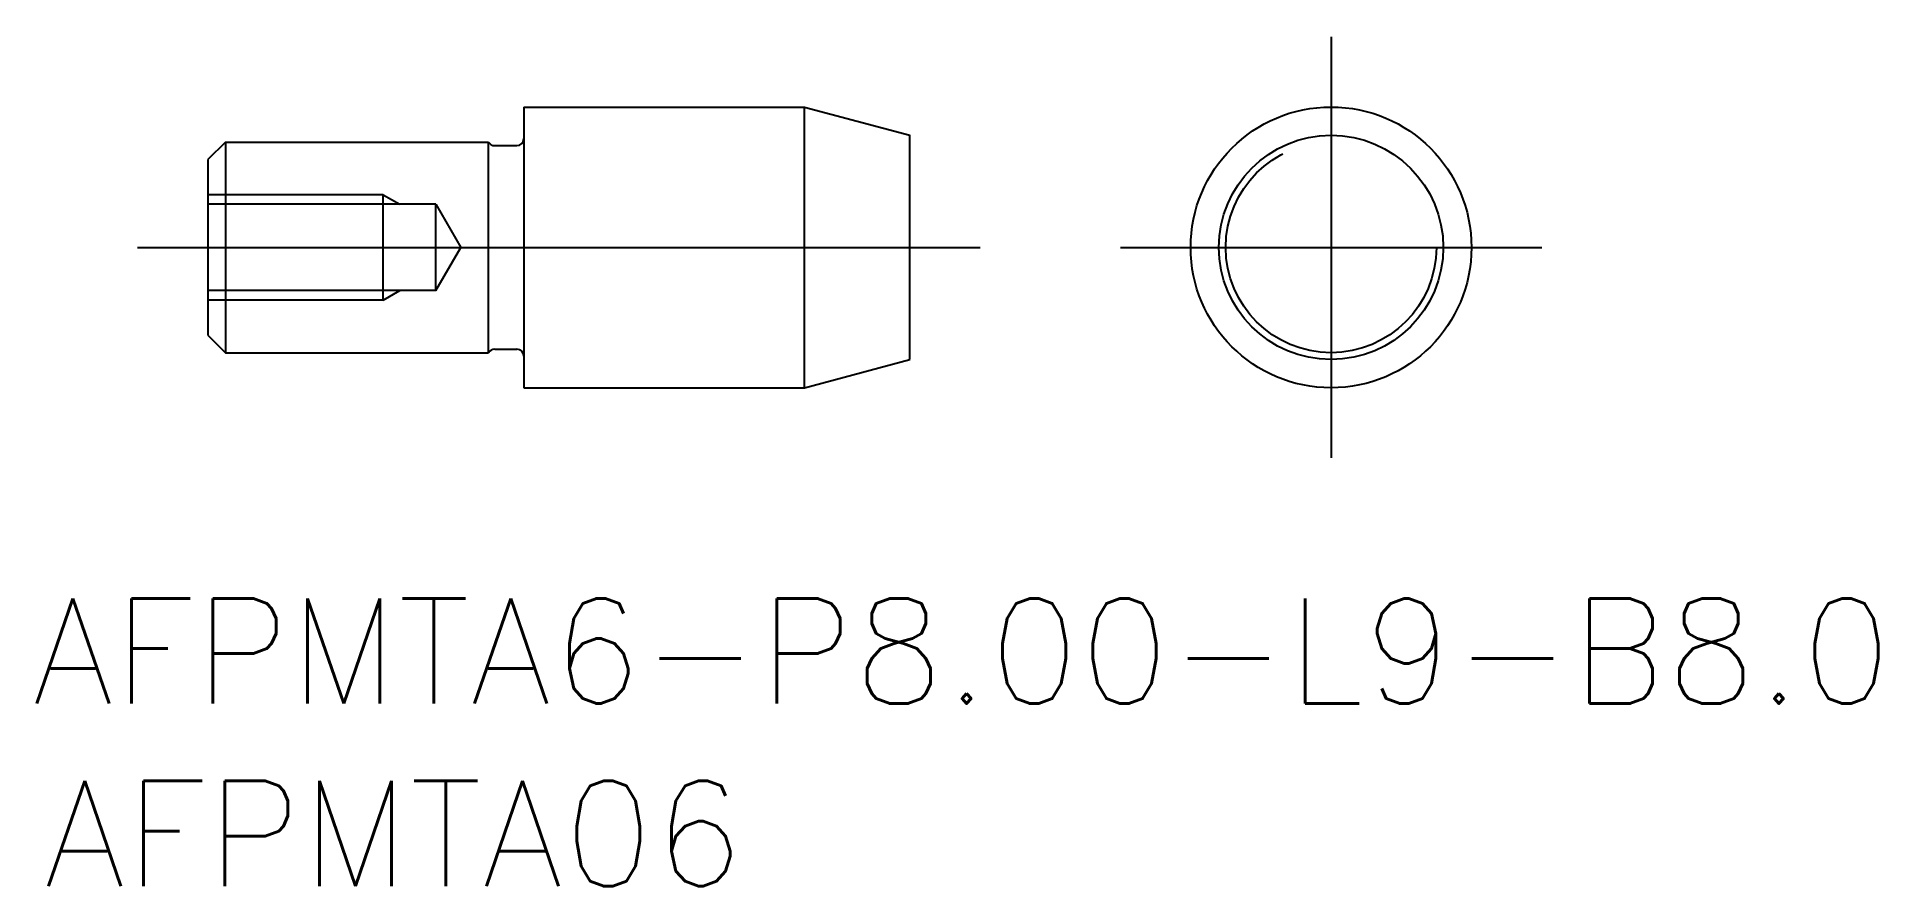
# Model space of a CAD drawing. Extents: x -36.9 to 15.6, y -18.2 to 6.
import ezdxf

# ---------------------------------------------------------------- set-up
doc = ezdxf.new("R2010")
doc.units = 0
doc.linetypes.add('CENTER', pattern=[50.8, 31.75, -6.35, 6.35, -6.35])
doc.linetypes.add('DASHED', pattern=[19.05, 12.7, -6.35])
doc.layers.get('0').update_dxf_attribs({"linetype": 'CONTINUOUS'})
doc.layers.add('CENTER', color=1, linetype='CONTINUOUS')
doc.styles.get("Standard").update_dxf_attribs({"font": 'txt.shx', "height": 3, "bigfont": 'bigfont.shx'})

msp = doc.modelspace()

# ---------------------------------------------------------------- linework, layer by layer
at = {"color": 7, "linetype": 'CONTINUOUS'}
for p, q in [((-23, 4), (-15, 4)), ((-23, 4), (-23, -4)), ((-15, -4), (-15, 4)), ((-15, 4), (-12, 3.196)), ((-12, -3.196), (-12, 3.196)), ((-31.5, 3), (-32, 2.5)), ((-31.5, 3), (-24, 3)), ((-31.5, 3), (-31.5, -3)), ((-24, -3), (-24, 3)), ((-23.827, 2.9), (-23.2, 2.9)), ((-32, 2.5), (-32, -2.5)), ((-32, -2.5), (-31.5, -3)), ((-31.5, -3), (-24, -3)), ((-23.827, -2.9), (-23.2, -2.9)), ((-15, -4), (-12, -3.196)), ((-23, -4), (-15, -4))]:
    msp.add_line(p, q, dxfattribs=at)
at = {"color": 3, "linetype": 'DASHED'}
for p, q in [((-27, 1.5), (-32, 1.5)), ((-25.5, 1.229), (-32, 1.229)), ((-27, -1.5), (-27, 1.5)), ((-27, 1.5), (-26.531, 1.229)), ((-25.5, -1.23), (-25.5, 1.229)), ((-25.5, 1.229), (-24.79, 0)), ((-25.5, -1.23), (-24.79, 0)), ((-25.5, -1.23), (-32, -1.23)), ((-27, -1.5), (-32, -1.5)), ((-27, -1.5), (-26.531, -1.23))]:
    msp.add_line(p, q, dxfattribs=at)
at = {"color": 7, "linetype": 'CONTINUOUS'}
for radius in [4, 3.196]:
    msp.add_circle((0, 0), radius, dxfattribs=at)
at = {"color": 3, "linetype": 'DASHED'}
msp.add_circle((0, 0), 3, dxfattribs=at)
at = {"color": 7, "linetype": 'CONTINUOUS'}
for centre, start, end in [((-23.827, 3.1), 210, 270), ((-23.2, 3.1), 270, 0), ((-23.827, -3.1), 90, 150), ((-23.2, -3.1), 0, 90)]:
    msp.add_arc(centre, 0.2, start, end, dxfattribs=at)
at = {"layer": 'CENTER', "color": 1, "linetype": 'CENTER'}
for p, q in [((0, 6), (0, -6)), ((-34, 0), (-10, 0)), ((-6, 0), (6, 0))]:
    msp.add_line(p, q, dxfattribs=at)

# ---------------------------------------------------------------- texts
at = {"color": 7, "linetype": 'CONTINUOUS'}
for s, p in [('AFPMTA6-P8.00-L9-B8.0', (-37, -13)), ('AFPMTA06', (-36.663, -18.201))]:
    msp.add_text(s, height=3, dxfattribs=at).set_placement(p)

doc.saveas('drawing.dxf')
